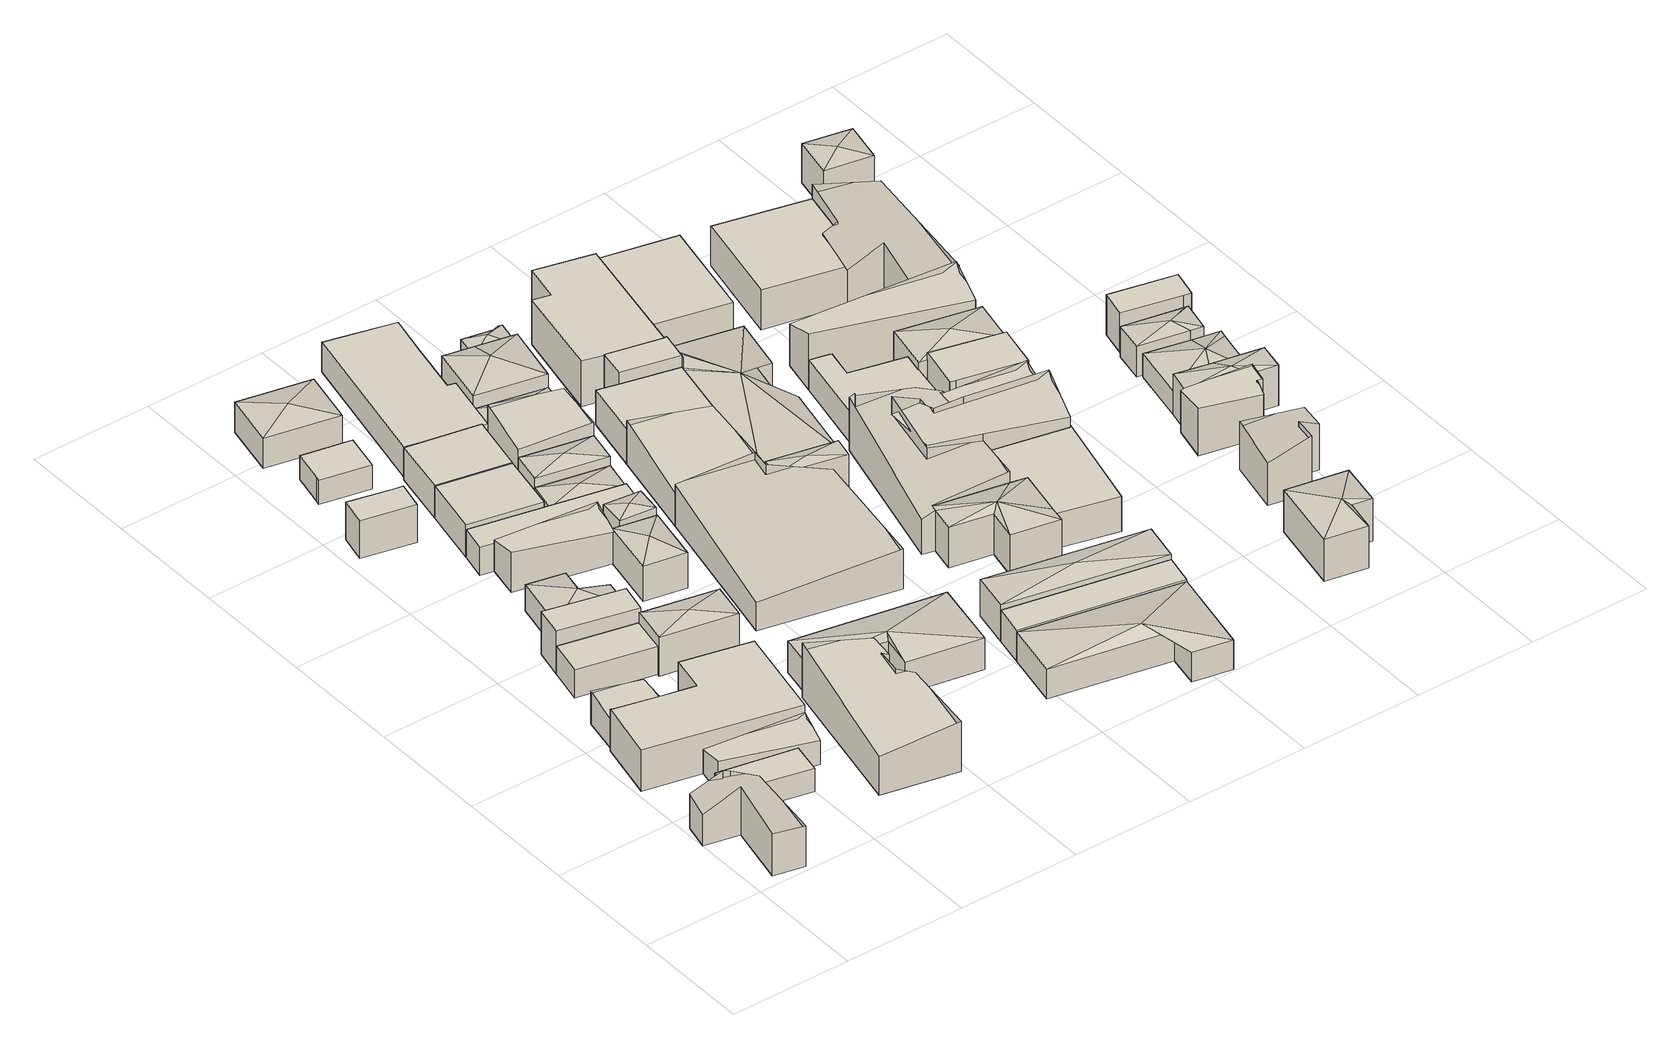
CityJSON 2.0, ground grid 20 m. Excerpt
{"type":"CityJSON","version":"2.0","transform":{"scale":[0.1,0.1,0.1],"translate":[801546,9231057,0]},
"CityObjects":{
"building1":{"type":"Building","attributes":{"Building Type":"Residential","Roof Shape":"gable","Roof Material":"Clay Tile Shingle","Roof Material Code":3,"Roof Direction":"west","Building Height":5.54,"Roof Slope":29.1,"Footprint Area":102.16,"Solar PV Capacity Low":12.79,"Solar PV Capacity High":16.8,"Solar Annual Energy Low":18444,"Solar Annual Energy High":24308,"Suitable PV Area":76.37},"geometry":[{"type":"MultiSurface","lod":"2.2","boundaries":[[[0,1,2,3,4,5,6,7,8,9]],[[9,8,10,11]],[[8,7,12,10]],[[7,6,13,12]],[[6,5,14,13]],[[5,4,15,14]],[[4,3,16,15]],[[3,2,17,16]],[[2,1,18,17]],[[1,0,19,18]],[[0,9,11,19]],[[11,10,12,13,14,15,16,17,18,19]]]}]},
"building2":{"type":"Building","attributes":{"Building Type":"Residential","Roof Shape":"flat","Roof Material":"Clay Tile Shingle","Roof Material Code":3,"Roof Direction":"west","Building Height":4.11,"Roof Slope":5.4,"Footprint Area":66.07,"Solar PV Capacity Low":8.27,"Solar PV Capacity High":10.86,"Solar Annual Energy Low":11928,"Solar Annual Energy High":15720,"Suitable PV Area":49.39},"geometry":[{"type":"MultiSurface","lod":"2.2","boundaries":[[[0,20,9,21,22,23]],[[23,22,24,25]],[[22,21,26,24]],[[21,9,27,26]],[[9,20,28,27]],[[20,0,29,28]],[[0,23,25,29]],[[25,24,26,27,28,29]]]}]},
"building3":{"type":"Building","attributes":{"Building Type":"Residential","Roof Shape":"gable","Roof Material":"Clay Tile Shingle","Roof Material Code":3,"Roof Direction":"west","Building Height":5.12,"Roof Slope":31.9,"Footprint Area":54.57,"Solar PV Capacity Low":6.83,"Solar PV Capacity High":8.97,"Solar Annual Energy Low":9852,"Solar Annual Energy High":12985,"Suitable PV Area":40.79},"geometry":[{"type":"MultiSurface","lod":"2.2","boundaries":[[[30,31,32,33]],[[33,32,34,35]],[[32,31,36,34]],[[31,30,37,36]],[[30,33,35,37]],[[35,34,36,37]]]}]},
"building4":{"type":"Building","attributes":{"Building Type":"Residential","Roof Shape":"gable","Roof Material":"Concrete Glazed Tile","Roof Material Code":1,"Roof Direction":"west","Building Height":4.16,"Roof Slope":25.9,"Footprint Area":78.33,"Solar PV Capacity Low":9.81,"Solar PV Capacity High":12.88,"Solar Annual Energy Low":14143,"Solar Annual Energy High":18639,"Suitable PV Area":58.55},"geometry":[{"type":"MultiSurface","lod":"2.2","boundaries":[[[38,39,40,41]],[[41,40,42,43]],[[40,39,44,42]],[[39,38,45,44]],[[38,41,43,45]],[[43,42,44,45]]]}]},
"building5":{"type":"Building","attributes":{"Building Type":"Residential","Roof Shape":"shed","Roof Material":"Concrete Glazed Tile","Roof Material Code":1,"Roof Direction":"west","Building Height":6.84,"Roof Slope":14,"Footprint Area":328,"Solar PV Capacity Low":41.07,"Solar PV Capacity High":53.94,"Solar Annual Energy Low":59219,"Solar Annual Energy High":78046,"Suitable PV Area":245.18},"geometry":[{"type":"MultiSurface","lod":"2.2","boundaries":[[[46,47,31,30,48,49,41,50]],[[50,41,51,52]],[[41,49,53,51]],[[49,48,54,53]],[[48,30,55,54]],[[30,31,56,55]],[[31,47,57,56]],[[47,46,58,57]],[[46,50,52,58]],[[52,51,53,54,55,56,57,58]]]}]},
"building6":{"type":"Building","attributes":{"Building Type":"Residential","Roof Shape":"flat","Roof Material":"Concrete Glazed Tile","Roof Material Code":1,"Roof Direction":"west","Building Height":4.93,"Roof Slope":8.8,"Footprint Area":78.24,"Solar PV Capacity Low":9.8,"Solar PV Capacity High":12.87,"Solar Annual Energy Low":14127,"Solar Annual Energy High":18618,"Suitable PV Area":58.49},"geometry":[{"type":"MultiSurface","lod":"2.2","boundaries":[[[59,60,61,62]],[[62,61,63,64]],[[61,60,65,63]],[[60,59,66,65]],[[59,62,64,66]],[[64,63,65,66]]]}]},
"building7":{"type":"Building","attributes":{"Building Type":"Residential","Roof Shape":"shed","Roof Material":"Concrete Glazed Tile","Roof Material Code":1,"Roof Direction":"west","Building Height":7.43,"Roof Slope":11.7,"Footprint Area":64.21,"Solar PV Capacity Low":8.04,"Solar PV Capacity High":10.56,"Solar Annual Energy Low":11592,"Solar Annual Energy High":15277,"Suitable PV Area":47.99},"geometry":[{"type":"MultiSurface","lod":"2.2","boundaries":[[[67,59,62,68]],[[68,62,69,70]],[[62,59,71,69]],[[59,67,72,71]],[[67,68,70,72]],[[70,69,71,72]]]}]},
"building8":{"type":"Building","attributes":{"Building Type":"Residential","Roof Shape":"flat","Roof Material":"Concrete Glazed Tile","Roof Material Code":1,"Roof Direction":"west","Building Height":6.6,"Roof Slope":9,"Footprint Area":41.6,"Solar PV Capacity Low":5.21,"Solar PV Capacity High":6.84,"Solar Annual Energy Low":7511,"Solar Annual Energy High":9899,"Suitable PV Area":31.1},"geometry":[{"type":"MultiSurface","lod":"2.2","boundaries":[[[73,74,75,76,77]],[[77,76,78,79]],[[76,75,80,78]],[[75,74,81,80]],[[74,73,82,81]],[[73,77,79,82]],[[79,78,80,81,82]]]}]},
"building9":{"type":"Building","attributes":{"Building Type":"Residential","Roof Shape":"hip","Roof Material":"Concrete Glazed Tile","Roof Material Code":1,"Roof Direction":"west","Building Height":4.58,"Roof Slope":22.4,"Footprint Area":85.05,"Solar PV Capacity Low":10.65,"Solar PV Capacity High":13.99,"Solar Annual Energy Low":15355,"Solar Annual Energy High":20237,"Suitable PV Area":63.58},"geometry":[{"type":"MultiSurface","lod":"2.2","boundaries":[[[83,84,85,86,68,87]],[[87,68,88,89]],[[68,86,90,88]],[[86,85,91,90]],[[85,84,92,91]],[[84,83,93,92]],[[83,87,89,93]],[[89,88,94]],[[88,90,94]],[[90,91,94]],[[91,92,94]],[[92,93,94]],[[93,89,94]]]}]},
"building10":{"type":"Building","attributes":{"Building Type":"Residential","Roof Shape":"gable","Roof Material":"Concrete Glazed Tile","Roof Material Code":1,"Roof Direction":"west","Building Height":6.81,"Roof Slope":31.2,"Footprint Area":290.44,"Solar PV Capacity Low":36.36,"Solar PV Capacity High":47.76,"Solar Annual Energy Low":52436,"Solar Annual Energy High":69107,"Suitable PV Area":217.1},"geometry":[{"type":"MultiSurface","lod":"2.2","boundaries":[[[95,96,97,98,99,100,101,102]],[[102,101,103,104]],[[101,100,105,103]],[[100,99,106,105]],[[99,98,107,106]],[[98,97,108,107]],[[97,96,109,108]],[[96,95,110,109]],[[95,102,104,110]],[[104,103,105,106,107,108,109,110]]]}]},
"building11":{"type":"Building","attributes":{"Building Type":"Residential","Roof Shape":"hip","Roof Material":"Concrete Glazed Tile","Roof Material Code":1,"Roof Direction":"west","Building Height":6.78,"Roof Slope":20.5,"Footprint Area":78.21,"Solar PV Capacity Low":9.79,"Solar PV Capacity High":12.86,"Solar Annual Energy Low":14120,"Solar Annual Energy High":18609,"Suitable PV Area":58.46},"geometry":[{"type":"MultiSurface","lod":"2.2","boundaries":[[[111,112,113,114]],[[114,113,115,116]],[[113,112,117,115]],[[112,111,118,117]],[[111,114,116,118]],[[116,115,119]],[[115,117,119]],[[117,118,119]],[[118,116,119]]]}]},
"building12":{"type":"Building","attributes":{"Building Type":"Residential","Roof Shape":"flat","Roof Material":"Clay Tile Shingle","Roof Material Code":3,"Roof Direction":"west","Building Height":4.18,"Roof Slope":12.6,"Footprint Area":51.83,"Solar PV Capacity Low":6.49,"Solar PV Capacity High":8.52,"Solar Annual Energy Low":9357,"Solar Annual Energy High":12332,"Suitable PV Area":38.74},"geometry":[{"type":"MultiSurface","lod":"2.2","boundaries":[[[120,121,122,123,124]],[[124,123,125,126]],[[123,122,127,125]],[[122,121,128,127]],[[121,120,129,128]],[[120,124,126,129]],[[126,125,127,128,129]]]}]},
"building13":{"type":"Building","attributes":{"Building Type":"Residential","Roof Shape":"gable","Roof Material":"Concrete Glazed Tile","Roof Material Code":1,"Roof Direction":"west","Building Height":5.52,"Roof Slope":25.7,"Footprint Area":85.51,"Solar PV Capacity Low":10.71,"Solar PV Capacity High":14.06,"Solar Annual Energy Low":15439,"Solar Annual Energy High":20347,"Suitable PV Area":63.92},"geometry":[{"type":"MultiSurface","lod":"2.2","boundaries":[[[130,131,132,133]],[[133,132,134,135]],[[132,131,136,134]],[[131,130,137,136]],[[130,133,135,137]],[[135,134,136,137]]]}]},
"building14":{"type":"Building","attributes":{"Building Type":"Residential","Roof Shape":"hip","Roof Material":"Concrete Glazed Tile","Roof Material Code":1,"Roof Direction":"west","Building Height":5.29,"Roof Slope":22.6,"Footprint Area":112.21,"Solar PV Capacity Low":14.05,"Solar PV Capacity High":18.45,"Solar Annual Energy Low":20258,"Solar Annual Energy High":26699,"Suitable PV Area":83.88},"geometry":[{"type":"MultiSurface","lod":"2.2","boundaries":[[[138,139,140,141]],[[141,140,142,143]],[[140,139,144,142]],[[139,138,145,144]],[[138,141,143,145]],[[143,142,146]],[[142,144,146]],[[144,145,146]],[[145,143,146]]]}]},
"building15":{"type":"Building","attributes":{"Building Type":"Residential","Roof Shape":"flat","Roof Material":"Concrete Glazed Tile","Roof Material Code":1,"Roof Direction":"west","Building Height":5.61,"Roof Slope":6,"Footprint Area":120,"Solar PV Capacity Low":15.02,"Solar PV Capacity High":19.73,"Solar Annual Energy Low":21665,"Solar Annual Energy High":28553,"Suitable PV Area":89.7},"geometry":[{"type":"MultiSurface","lod":"2.2","boundaries":[[[147,148,149,150]],[[150,149,151,152]],[[149,148,153,151]],[[148,147,154,153]],[[147,150,152,154]],[[152,151,153,154]]]}]},
"building16":{"type":"Building","attributes":{"Building Type":"Residential","Roof Shape":"flat","Roof Material":"Concrete Glazed Tile","Roof Material Code":1,"Roof Direction":"west","Building Height":4.85,"Roof Slope":11,"Footprint Area":112.65,"Solar PV Capacity Low":14.1,"Solar PV Capacity High":18.52,"Solar Annual Energy Low":20338,"Solar Annual Energy High":26803,"Suitable PV Area":84.2},"geometry":[{"type":"MultiSurface","lod":"2.2","boundaries":[[[155,156,157,158]],[[158,157,159,160]],[[157,156,161,159]],[[156,155,162,161]],[[155,158,160,162]],[[160,159,161,162]]]}]},
"building17":{"type":"Building","attributes":{"Building Type":"Residential","Roof Shape":"hip","Roof Material":"Concrete Glazed Tile","Roof Material Code":1,"Roof Direction":"west","Building Height":6.17,"Roof Slope":25.4,"Footprint Area":67.23,"Solar PV Capacity Low":8.42,"Solar PV Capacity High":11.06,"Solar Annual Energy Low":12139,"Solar Annual Energy High":15998,"Suitable PV Area":50.26},"geometry":[{"type":"MultiSurface","lod":"2.2","boundaries":[[[163,164,165,166]],[[166,165,167,168]],[[165,164,169,167]],[[164,163,170,169]],[[163,166,168,170]],[[168,167,171]],[[167,169,171]],[[169,170,171]],[[170,168,171]]]}]},
"building18":{"type":"Building","attributes":{"Building Type":"Residential","Roof Shape":"flat","Roof Material":"Concrete Glazed Tile","Roof Material Code":1,"Roof Direction":"west","Building Height":5.72,"Roof Slope":6.6,"Footprint Area":118.26,"Solar PV Capacity Low":14.81,"Solar PV Capacity High":19.45,"Solar Annual Energy Low":21352,"Solar Annual Energy High":28140,"Suitable PV Area":88.4},"geometry":[{"type":"MultiSurface","lod":"2.2","boundaries":[[[172,147,150,173]],[[173,150,174,175]],[[150,147,176,174]],[[147,172,177,176]],[[172,173,175,177]],[[175,174,176,177]]]}]},
"building19":{"type":"Building","attributes":{"Building Type":"Residential","Roof Shape":"hip","Roof Material":"Clay Tile Shingle","Roof Material Code":3,"Roof Direction":"west","Building Height":5.52,"Roof Slope":25.8,"Footprint Area":225.41,"Solar PV Capacity Low":28.22,"Solar PV Capacity High":37.07,"Solar Annual Energy Low":40697,"Solar Annual Energy High":53635,"Suitable PV Area":168.5},"geometry":[{"type":"MultiSurface","lod":"2.2","boundaries":[[[178,179,180,181,182,183]],[[183,182,184,185]],[[182,181,186,184]],[[181,180,187,186]],[[180,179,188,187]],[[179,178,189,188]],[[178,183,185,189]],[[185,184,190]],[[184,186,190]],[[186,187,190]],[[187,188,190]],[[188,189,190]],[[189,185,190]]]}]},
"building20":{"type":"Building","attributes":{"Building Type":"Residential","Roof Shape":"hip","Roof Material":"Concrete Glazed Tile","Roof Material Code":1,"Roof Direction":"west","Building Height":7.11,"Roof Slope":28.1,"Footprint Area":26.35,"Solar PV Capacity Low":3.3,"Solar PV Capacity High":4.33,"Solar Annual Energy Low":4758,"Solar Annual Energy High":6270,"Suitable PV Area":19.7},"geometry":[{"type":"MultiSurface","lod":"2.2","boundaries":[[[191,192,193,194]],[[194,193,195,196]],[[193,192,197,195]],[[192,191,198,197]],[[191,194,196,198]],[[196,195,199]],[[195,197,199]],[[197,198,199]],[[198,196,199]]]}]},
"building21":{"type":"Building","attributes":{"Building Type":"Residential","Roof Shape":"hip","Roof Material":"Concrete Glazed Tile","Roof Material Code":1,"Roof Direction":"west","Building Height":4.38,"Roof Slope":26.8,"Footprint Area":60.32,"Solar PV Capacity Low":7.55,"Solar PV Capacity High":9.92,"Solar Annual Energy Low":10890,"Solar Annual Energy High":14352,"Suitable PV Area":45.09},"geometry":[{"type":"MultiSurface","lod":"2.2","boundaries":[[[200,201,158,202]],[[202,158,203,204]],[[158,201,205,203]],[[201,200,206,205]],[[200,202,204,206]],[[204,203,207]],[[203,205,207]],[[205,206,207]],[[206,204,207]]]}]},
"building22":{"type":"Building","attributes":{"Building Type":"Residential","Roof Shape":"hip","Roof Material":"Concrete Glazed Tile","Roof Material Code":1,"Roof Direction":"west","Building Height":5.99,"Roof Slope":25.9,"Footprint Area":61.59,"Solar PV Capacity Low":7.71,"Solar PV Capacity High":10.13,"Solar Annual Energy Low":11120,"Solar Annual Energy High":14655,"Suitable PV Area":46.04},"geometry":[{"type":"MultiSurface","lod":"2.2","boundaries":[[[208,200,202,209]],[[209,202,210,211]],[[202,200,212,210]],[[200,208,213,212]],[[208,209,211,213]],[[211,210,214]],[[210,212,214]],[[212,213,214]],[[213,211,214]]]}]},
"building23":{"type":"Building","attributes":{"Building Type":"Residential","Roof Shape":"shed","Roof Material":"Concrete Glazed Tile","Roof Material Code":1,"Roof Direction":"west","Building Height":4.94,"Roof Slope":11.1,"Footprint Area":323.92,"Solar PV Capacity Low":40.56,"Solar PV Capacity High":53.27,"Solar Annual Energy Low":58481,"Solar Annual Energy High":77073,"Suitable PV Area":242.13},"geometry":[{"type":"MultiSurface","lod":"2.2","boundaries":[[[215,216,217,218,219,220,221,222]],[[222,221,223,224]],[[221,220,225,223]],[[220,219,226,225]],[[219,218,227,226]],[[218,217,228,227]],[[217,216,229,228]],[[216,215,230,229]],[[215,222,224,230]],[[224,223,225,226,227,228,229,230]]]}]},
"building24":{"type":"Building","attributes":{"Building Type":"Residential","Roof Shape":"gable","Roof Material":"Concrete Glazed Tile","Roof Material Code":1,"Roof Direction":"west","Building Height":7.36,"Roof Slope":29,"Footprint Area":114.48,"Solar PV Capacity Low":14.33,"Solar PV Capacity High":18.83,"Solar Annual Energy Low":20669,"Solar Annual Energy High":27240,"Suitable PV Area":85.58},"geometry":[{"type":"MultiSurface","lod":"2.2","boundaries":[[[221,208,209,231]],[[231,209,232,233]],[[209,208,234,232]],[[208,221,235,234]],[[221,231,233,235]],[[233,232,234,235]]]}]},
"building25":{"type":"Building","attributes":{"Building Type":"Residential","Roof Shape":"gable","Roof Material":"Concrete Glazed Tile","Roof Material Code":1,"Roof Direction":"west","Building Height":4.99,"Roof Slope":25.1,"Footprint Area":562.46,"Solar PV Capacity Low":70.42,"Solar PV Capacity High":92.5,"Solar Annual Energy Low":101548,"Solar Annual Energy High":133832,"Suitable PV Area":420.44},"geometry":[{"type":"MultiSurface","lod":"2.2","boundaries":[[[236,237,238,239,240,241]],[[241,240,242,243]],[[240,239,244,242]],[[239,238,245,244]],[[238,237,246,245]],[[237,236,247,246]],[[236,241,243,247]],[[243,242,244,245,246,247]]]}]},
"building26":{"type":"Building","attributes":{"Building Type":"Residential","Roof Shape":"hip","Roof Material":"Concrete Glazed Tile","Roof Material Code":1,"Roof Direction":"west","Building Height":4.22,"Roof Slope":26.5,"Footprint Area":58.2,"Solar PV Capacity Low":7.29,"Solar PV Capacity High":9.57,"Solar Annual Energy Low":10508,"Solar Annual Energy High":13849,"Suitable PV Area":43.51},"geometry":[{"type":"MultiSurface","lod":"2.2","boundaries":[[[248,221,231,249]],[[249,231,250,251]],[[231,221,252,250]],[[221,248,253,252]],[[248,249,251,253]],[[251,250,254]],[[250,252,254]],[[252,253,254]],[[253,251,254]]]}]},
"building27":{"type":"Building","attributes":{"Building Type":"Residential","Roof Shape":"hip","Roof Material":"Concrete Glazed Tile","Roof Material Code":1,"Roof Direction":"west","Building Height":6.53,"Roof Slope":22.3,"Footprint Area":117.72,"Solar PV Capacity Low":14.74,"Solar PV Capacity High":19.36,"Solar Annual Energy Low":21253,"Solar Annual Energy High":28010,"Suitable PV Area":87.99},"geometry":[{"type":"MultiSurface","lod":"2.2","boundaries":[[[255,256,248,249,257]],[[257,249,258,259]],[[249,248,260,258]],[[248,256,261,260]],[[256,255,262,261]],[[255,257,259,262]],[[259,258,263]],[[258,260,263]],[[260,261,263]],[[261,262,263]],[[262,259,263]]]}]},
"building28":{"type":"Building","attributes":{"Building Type":"Residential","Roof Shape":"gable","Roof Material":"Concrete Glazed Tile","Roof Material Code":1,"Roof Direction":"west","Building Height":5.94,"Roof Slope":30.7,"Footprint Area":207.74,"Solar PV Capacity Low":26.01,"Solar PV Capacity High":34.16,"Solar Annual Energy Low":37507,"Solar Annual Energy High":49431,"Suitable PV Area":155.29},"geometry":[{"type":"MultiSurface","lod":"2.2","boundaries":[[[264,238,265,266]],[[266,265,267,268]],[[265,238,269,267]],[[238,264,270,269]],[[264,266,268,270]],[[268,267,269,270]]]}]},
"building29":{"type":"Building","attributes":{"Building Type":"Residential","Roof Shape":"hip","Roof Material":"Concrete Glazed Tile","Roof Material Code":1,"Roof Direction":"west","Building Height":5.21,"Roof Slope":28.3,"Footprint Area":285.5,"Solar PV Capacity Low":35.75,"Solar PV Capacity High":46.95,"Solar Annual Energy Low":51545,"Solar Annual Energy High":67933,"Suitable PV Area":213.41},"geometry":[{"type":"MultiSurface","lod":"2.2","boundaries":[[[271,272,273,274,275,276]],[[276,275,277,278]],[[275,274,279,277]],[[274,273,280,279]],[[273,272,281,280]],[[272,271,282,281]],[[271,276,278,282]],[[278,277,283]],[[277,279,283]],[[279,280,283]],[[280,281,283]],[[281,282,283]],[[282,278,283]]]}]},
"building30":{"type":"Building","attributes":{"Building Type":"Residential","Roof Shape":"hip","Roof Material":"Concrete Glazed Tile","Roof Material Code":1,"Roof Direction":"west","Building Height":4.69,"Roof Slope":24.8,"Footprint Area":29.18,"Solar PV Capacity Low":3.65,"Solar PV Capacity High":4.8,"Solar Annual Energy Low":5269,"Solar Annual Energy High":6944,"Suitable PV Area":21.81},"geometry":[{"type":"MultiSurface","lod":"2.2","boundaries":[[[284,285,286,255,257,287]],[[287,257,288,289]],[[257,255,290,288]],[[255,286,291,290]],[[286,285,292,291]],[[285,284,293,292]],[[284,287,289,293]],[[289,288,294]],[[288,290,294]],[[290,291,294]],[[291,292,294]],[[292,293,294]],[[293,289,294]]]}]},
"building31":{"type":"Building","attributes":{"Building Type":"Residential","Roof Shape":"flat","Roof Material":"Clay Tile Shingle","Roof Material Code":3,"Roof Direction":"west","Building Height":5.51,"Roof Slope":7.9,"Footprint Area":134.61,"Solar PV Capacity Low":16.85,"Solar PV Capacity High":22.14,"Solar Annual Energy Low":24302,"Solar Annual Energy High":32028,"Suitable PV Area":100.62},"geometry":[{"type":"MultiSurface","lod":"2.2","boundaries":[[[295,271,276,296]],[[296,276,297,298]],[[276,271,299,297]],[[271,295,300,299]],[[295,296,298,300]],[[298,297,299,300]]]}]},
"building32":{"type":"Building","attributes":{"Building Type":"Residential","Roof Shape":"shed","Roof Material":"Clay Tile Shingle","Roof Material Code":3,"Roof Direction":"west","Building Height":5.8,"Roof Slope":17.4,"Footprint Area":130.85,"Solar PV Capacity Low":16.38,"Solar PV Capacity High":21.52,"Solar Annual Energy Low":23625,"Solar Annual Energy High":31135,"Suitable PV Area":97.81},"geometry":[{"type":"MultiSurface","lod":"2.2","boundaries":[[[301,302,264,266,303,304]],[[304,303,305,306]],[[303,266,268,305]],[[266,264,307,268]],[[264,302,308,307]],[[302,301,309,308]],[[301,304,306,309]],[[306,305,268,307,308,309]]]}]},
"building33":{"type":"Building","attributes":{"Building Type":"Residential","Roof Shape":"hip","Roof Material":"Concrete Glazed Tile","Roof Material Code":1,"Roof Direction":"west","Building Height":6.91,"Roof Slope":20.3,"Footprint Area":38.74,"Solar PV Capacity Low":4.85,"Solar PV Capacity High":6.37,"Solar Annual Energy Low":6995,"Solar Annual Energy High":9219,"Suitable PV Area":28.96},"geometry":[{"type":"MultiSurface","lod":"2.2","boundaries":[[[310,311,312,313]],[[313,312,314,315]],[[312,311,316,314]],[[311,310,317,316]],[[310,313,315,317]],[[315,314,318]],[[314,316,318]],[[316,317,318]],[[317,315,318]]]}]},
"building34":{"type":"Building","attributes":{"Building Type":"Residential","Roof Shape":"hip","Roof Material":"Concrete Glazed Tile","Roof Material Code":1,"Roof Direction":"west","Building Height":6.38,"Roof Slope":20.6,"Footprint Area":170.53,"Solar PV Capacity Low":21.35,"Solar PV Capacity High":28.04,"Solar Annual Energy Low":30787,"Solar Annual Energy High":40575,"Suitable PV Area":127.47},"geometry":[{"type":"MultiSurface","lod":"2.2","boundaries":[[[319,295,296,320]],[[320,296,321,322]],[[296,295,323,321]],[[295,319,324,323]],[[319,320,322,324]],[[322,321,325]],[[321,323,325]],[[323,324,325]],[[324,322,325]]]}]},
"building35":{"type":"Building","attributes":{"Building Type":"Residential","Roof Shape":"shed","Roof Material":"Clay Tile Shingle","Roof Material Code":3,"Roof Direction":"west","Building Height":7.8,"Roof Slope":13.8,"Footprint Area":45.82,"Solar PV Capacity Low":5.74,"Solar PV Capacity High":7.54,"Solar Annual Energy Low":8273,"Solar Annual Energy High":10903,"Suitable PV Area":34.25},"geometry":[{"type":"MultiSurface","lod":"2.2","boundaries":[[[326,327,328,301,304,303,329]],[[329,303,330,331]],[[303,304,332,330]],[[304,301,333,332]],[[301,328,334,333]],[[328,327,335,334]],[[327,326,336,335]],[[326,329,331,336]],[[331,330,332,333,334,335,336]]]}]},
"building36":{"type":"Building","attributes":{"Building Type":"Residential","Roof Shape":"hip","Roof Material":"Concrete Glazed Tile","Roof Material Code":1,"Roof Direction":"west","Building Height":7.14,"Roof Slope":26.2,"Footprint Area":123.75,"Solar PV Capacity Low":15.49,"Solar PV Capacity High":20.35,"Solar Annual Energy Low":22342,"Solar Annual Energy High":29445,"Suitable PV Area":92.5},"geometry":[{"type":"MultiSurface","lod":"2.2","boundaries":[[[337,338,339,340,341,342,343,344,345]],[[345,344,346,347]],[[344,343,348,346]],[[343,342,349,348]],[[342,341,350,349]],[[341,340,351,350]],[[340,339,352,351]],[[339,338,353,352]],[[338,337,354,353]],[[337,345,347,354]],[[347,346,355]],[[346,348,355]],[[348,349,355]],[[349,350,355]],[[350,351,355]],[[351,352,355]],[[352,353,355]],[[353,354,355]],[[354,347,355]]]}]},
"building37":{"type":"Building","attributes":{"Building Type":"Residential","Roof Shape":"hip","Roof Material":"Concrete Glazed Tile","Roof Material Code":1,"Roof Direction":"west","Building Height":5.57,"Roof Slope":29.5,"Footprint Area":346.85,"Solar PV Capacity Low":43.43,"Solar PV Capacity High":57.04,"Solar Annual Energy Low":62621,"Solar Annual Energy High":82529,"Suitable PV Area":259.27},"geometry":[{"type":"MultiSurface","lod":"2.2","boundaries":[[[356,357,358,359,360,329,304,303,265,313,361]],[[361,313,362,363]],[[313,265,364,362]],[[265,303,365,364]],[[303,304,366,365]],[[304,329,367,366]],[[329,360,368,367]],[[360,359,369,368]],[[359,358,370,369]],[[358,357,371,370]],[[357,356,372,371]],[[356,361,363,372]],[[363,362,373]],[[362,364,373]],[[364,365,373]],[[365,366,373]],[[366,367,373]],[[367,368,373]],[[368,369,373]],[[369,370,373]],[[370,371,373]],[[371,372,373]],[[372,363,373]]]}]},
"building38":{"type":"Building","attributes":{"Building Type":"Residential","Roof Shape":"shed","Roof Material":"Concrete Glazed Tile","Roof Material Code":1,"Roof Direction":"west","Building Height":7.34,"Roof Slope":19.7,"Footprint Area":265.74,"Solar PV Capacity Low":33.27,"Solar PV Capacity High":43.7,"Solar Annual Energy Low":47978,"Solar Annual Energy High":63231,"Suitable PV Area":198.64},"geometry":[{"type":"MultiSurface","lod":"2.2","boundaries":[[[374,375,376,377,328,326,327,378]],[[378,327,379,380]],[[327,326,381,379]],[[326,328,382,381]],[[328,377,383,382]],[[377,376,384,383]],[[376,375,385,384]],[[375,374,386,385]],[[374,378,380,386]],[[380,379,381,382,383,384,385,386]]]}]},
"building39":{"type":"Building","attributes":{"Building Type":"Residential","Roof Shape":"gable","Roof Material":"Concrete Glazed Tile","Roof Material Code":1,"Roof Direction":"west","Building Height":6.11,"Roof Slope":28.5,"Footprint Area":258.38,"Solar PV Capacity Low":32.35,"Solar PV Capacity High":42.49,"Solar Annual Energy Low":46650,"Solar Annual Energy High":61480,"Suitable PV Area":193.14},"geometry":[{"type":"MultiSurface","lod":"2.2","boundaries":[[[387,388,389,339,338,337,390,391,392,393,394,395,396,397,398,399,400]],[[400,399,401,402]],[[399,398,403,401]],[[398,397,404,403]],[[397,396,405,404]],[[396,395,406,405]],[[395,394,407,406]],[[394,393,408,407]],[[393,392,409,408]],[[392,391,410,409]],[[391,390,411,410]],[[390,337,412,411]],[[337,338,413,412]],[[338,339,352,413]],[[339,389,414,352]],[[389,388,415,414]],[[388,387,416,415]],[[387,400,402,416]],[[402,401,403,404,405,406,407,408,409,410,411,412,413,352,414,415,416]]]}]},
"building40":{"type":"Building","attributes":{"Building Type":"Residential","Roof Shape":"flat","Roof Material":"Concrete Glazed Tile","Roof Material Code":1,"Roof Direction":"west","Building Height":6.07,"Roof Slope":7.7,"Footprint Area":208.11,"Solar PV Capacity Low":26.06,"Solar PV Capacity High":34.22,"Solar Annual Energy Low":37573,"Solar Annual Energy High":49518,"Suitable PV Area":155.56},"geometry":[{"type":"MultiSurface","lod":"2.2","boundaries":[[[337,345,344,417,418,419,420,390]],[[390,420,421,422]],[[420,419,423,421]],[[419,418,424,423]],[[418,417,425,424]],[[417,344,426,425]],[[344,345,427,426]],[[345,337,428,427]],[[337,390,422,428]],[[422,421,423,424,425,426,427,428]]]}]},
"building41":{"type":"Building","attributes":{"Building Type":"Residential","Roof Shape":"gable","Roof Material":"Concrete Glazed Tile","Roof Material Code":1,"Roof Direction":"west","Building Height":7.92,"Roof Slope":29.2,"Footprint Area":172.11,"Solar PV Capacity Low":21.55,"Solar PV Capacity High":28.3,"Solar Annual Energy Low":31073,"Solar Annual Energy High":40952,"Suitable PV Area":128.65},"geometry":[{"type":"MultiSurface","lod":"2.2","boundaries":[[[395,394,393,392,391,390,420,419,429,430]],[[430,429,431,432]],[[429,419,433,431]],[[419,420,434,433]],[[420,390,435,434]],[[390,391,436,435]],[[391,392,437,436]],[[392,393,438,437]],[[393,394,439,438]],[[394,395,440,439]],[[395,430,432,440]],[[432,431,433,434,435,436,437,438,439,440]]]}]},
"building42":{"type":"Building","attributes":{"Building Type":"Residential","Roof Shape":"shed","Roof Material":"Concrete Glazed Tile","Roof Material Code":1,"Roof Direction":"west","Building Height":4.89,"Roof Slope":18.8,"Footprint Area":155.8,"Solar PV Capacity Low":19.51,"Solar PV Capacity High":25.62,"Solar Annual Energy Low":28128,"Solar Annual Energy High":37071,"Suitable PV Area":116.46},"geometry":[{"type":"MultiSurface","lod":"2.2","boundaries":[[[441,387,400,399,398,442,443,444,445,446]],[[446,445,447,448]],[[445,444,449,447]],[[444,443,450,449]],[[443,442,451,450]],[[442,398,452,451]],[[398,399,453,452]],[[399,400,454,453]],[[400,387,455,454]],[[387,441,456,455]],[[441,446,448,456]],[[448,447,449,450,451,452,453,454,455,456]]]}]},
"building43":{"type":"Building","attributes":{"Building Type":"Residential","Roof Shape":"shed","Roof Material":"Concrete Glazed Tile","Roof Material Code":1,"Roof Direction":"west","Building Height":6.21,"Roof Slope":10.1,"Footprint Area":220.73,"Solar PV Capacity Low":27.64,"Solar PV Capacity High":36.3,"Solar Annual Energy Low":39850,"Solar Annual Energy High":52520,"Suitable PV Area":164.99},"geometry":[{"type":"MultiSurface","lod":"2.2","boundaries":[[[378,457,458,459]],[[459,458,460,461]],[[458,457,462,460]],[[457,378,463,462]],[[378,459,461,463]],[[461,460,462,463]]]}]},
"building44":{"type":"Building","attributes":{"Building Type":"Residential","Roof Shape":"gable","Roof Material":"Concrete Glazed Tile","Roof Material Code":1,"Roof Direction":"west","Building Height":5.91,"Roof Slope":31.7,"Footprint Area":106.27,"Solar PV Capacity Low":13.31,"Solar PV Capacity High":17.48,"Solar Annual Energy Low":19186,"Solar Annual Energy High":25286,"Suitable PV Area":79.44},"geometry":[{"type":"MultiSurface","lod":"2.2","boundaries":[[[397,396,395,430,429,464,465,466]],[[466,465,467,468]],[[465,464,469,467]],[[464,429,470,469]],[[429,430,471,470]],[[430,395,472,471]],[[395,396,473,472]],[[396,397,474,473]],[[397,466,468,474]],[[468,467,469,470,471,472,473,474]]]}]},
"building45":{"type":"Building","attributes":{"Building Type":"Residential","Roof Shape":"shed","Roof Material":"Concrete Glazed Tile","Roof Material Code":1,"Roof Direction":"west","Building Height":7.13,"Roof Slope":16,"Footprint Area":89.94,"Solar PV Capacity Low":11.26,"Solar PV Capacity High":14.79,"Solar Annual Energy Low":16237,"Solar Annual Energy High":21399,"Suitable PV Area":67.23},"geometry":[{"type":"MultiSurface","lod":"2.2","boundaries":[[[475,476,477,478,479,480]],[[480,479,481,482]],[[479,478,483,481]],[[478,477,484,483]],[[477,476,485,484]],[[476,475,486,485]],[[475,480,482,486]],[[482,481,483,484,485,486]]]}]},
"building46":{"type":"Building","attributes":{"Building Type":"Residential","Roof Shape":"gable","Roof Material":"Clay Tile Shingle","Roof Material Code":3,"Roof Direction":"west","Building Height":7.26,"Roof Slope":27.6,"Footprint Area":157.23,"Solar PV Capacity Low":19.69,"Solar PV Capacity High":25.86,"Solar Annual Energy Low":28386,"Solar Annual Energy High":37410,"Suitable PV Area":117.53},"geometry":[{"type":"MultiSurface","lod":"2.2","boundaries":[[[487,441,488,489]],[[489,488,490,491]],[[488,441,492,490]],[[441,487,493,492]],[[487,489,491,493]],[[491,490,492,493]]]}]},
"building47":{"type":"Building","attributes":{"Building Type":"Residential","Roof Shape":"hip","Roof Material":"Concrete Glazed Tile","Roof Material Code":1,"Roof Direction":"northwest","Building Height":7.43,"Roof Slope":20.8,"Footprint Area":111.05,"Solar PV Capacity Low":13.9,"Solar PV Capacity High":18.26,"Solar Annual Energy Low":20050,"Solar Annual Energy High":26424,"Suitable PV Area":83.01},"geometry":[{"type":"MultiSurface","lod":"2.2","boundaries":[[[494,495,496,497,498,499]],[[499,498,500,501]],[[498,497,502,500]],[[497,496,503,502]],[[496,495,504,503]],[[495,494,505,504]],[[494,499,501,505]],[[501,500,506]],[[500,502,506]],[[502,503,506]],[[503,504,506]],[[504,505,506]],[[505,501,506]]]}]},
"building48":{"type":"Building","attributes":{"Building Type":"Residential","Roof Shape":"hip","Roof Material":"Concrete Glazed Tile","Roof Material Code":1,"Roof Direction":"west","Building Height":6.18,"Roof Slope":27.5,"Footprint Area":105.17,"Solar PV Capacity Low":13.17,"Solar PV Capacity High":17.29,"Solar Annual Energy Low":18987,"Solar Annual Energy High":25024,"Suitable PV Area":78.61},"geometry":[{"type":"MultiSurface","lod":"2.2","boundaries":[[[480,507,508,442]],[[442,508,509,510]],[[508,507,511,509]],[[507,480,512,511]],[[480,442,510,512]],[[510,509,513]],[[509,511,513]],[[511,512,513]],[[512,510,513]]]}]},
"building49":{"type":"Building","attributes":{"Building Type":"Residential","Roof Shape":"shed","Roof Material":"Concrete Glazed Tile","Roof Material Code":1,"Roof Direction":"west","Building Height":6.58,"Roof Slope":12.1,"Footprint Area":236.44,"Solar PV Capacity Low":29.6,"Solar PV Capacity High":38.88,"Solar Annual Energy Low":42688,"Solar Annual Energy High":56260,"Suitable PV Area":176.74},"geometry":[{"type":"MultiSurface","lod":"2.2","boundaries":[[[514,515,516,517,518,519]],[[519,518,520,521]],[[518,517,522,520]],[[517,516,523,522]],[[516,515,524,523]],[[515,514,525,524]],[[514,519,521,525]],[[521,520,522,523,524,525]]]}]},
"building50":{"type":"Building","attributes":{"Building Type":"Residential","Roof Shape":"gable","Roof Material":"Concrete Glazed Tile","Roof Material Code":1,"Roof Direction":"northwest","Building Height":7.54,"Roof Slope":30.5,"Footprint Area":77.62,"Solar PV Capacity Low":9.72,"Solar PV Capacity High":12.76,"Solar Annual Energy Low":14013,"Solar Annual Energy High":18468,"Suitable PV Area":58.02},"geometry":[{"type":"MultiSurface","lod":"2.2","boundaries":[[[526,527,528,529,530,531]],[[531,530,532,533]],[[530,529,534,532]],[[529,528,535,534]],[[528,527,536,535]],[[527,526,537,536]],[[526,531,533,537]],[[533,532,534,535,536,537]]]}]},
"building51":{"type":"Building","attributes":{"Building Type":"Residential","Roof Shape":"gable","Roof Material":"Concrete Glazed Tile","Roof Material Code":1,"Roof Direction":"northwest","Building Height":7.41,"Roof Slope":25.1,"Footprint Area":62.06,"Solar PV Capacity Low":7.77,"Solar PV Capacity High":10.21,"Solar Annual Energy Low":11204,"Solar Annual Energy High":14766,"Suitable PV Area":46.39},"geometry":[{"type":"MultiSurface","lod":"2.2","boundaries":[[[538,539,540,541,542,543,544,545,546]],[[546,545,547,548]],[[545,544,549,547]],[[544,543,550,549]],[[543,542,551,550]],[[542,541,552,551]],[[541,540,553,552]],[[540,539,554,553]],[[539,538,555,554]],[[538,546,548,555]],[[548,547,549,550,551,552,553,554,555]]]}]},
"building52":{"type":"Building","attributes":{"Building Type":"Residential","Roof Shape":"gable","Roof Material":"Concrete Glazed Tile","Roof Material Code":1,"Roof Direction":"west","Building Height":6.14,"Roof Slope":30,"Footprint Area":258.27,"Solar PV Capacity Low":32.34,"Solar PV Capacity High":42.47,"Solar Annual Energy Low":46629,"Solar Annual Energy High":61454,"Suitable PV Area":193.06},"geometry":[{"type":"MultiSurface","lod":"2.2","boundaries":[[[515,514,519,518,556,557,558,559]],[[559,558,560,561]],[[558,557,562,560]],[[557,556,563,562]],[[556,518,564,563]],[[518,519,565,564]],[[519,514,566,565]],[[514,515,567,566]],[[515,559,561,567]],[[561,560,562,563,564,565,566,567]]]}]},
"building53":{"type":"Building","attributes":{"Building Type":"Residential","Roof Shape":"hip","Roof Material":"Concrete Glazed Tile","Roof Material Code":1,"Roof Direction":"northwest","Building Height":7.06,"Roof Slope":27.4,"Footprint Area":59.91,"Solar PV Capacity Low":7.5,"Solar PV Capacity High":9.85,"Solar Annual Energy Low":10816,"Solar Annual Energy High":14254,"Suitable PV Area":44.78},"geometry":[{"type":"MultiSurface","lod":"2.2","boundaries":[[[568,538,546,545,569,570,571]],[[571,570,572,573]],[[570,569,574,572]],[[569,545,575,574]],[[545,546,576,575]],[[546,538,577,576]],[[538,568,578,577]],[[568,571,573,578]],[[573,572,579]],[[572,574,579]],[[574,575,579]],[[575,576,579]],[[576,577,579]],[[577,578,579]],[[578,573,579]]]}]},
"building54":{"type":"Building","attributes":{"Building Type":"Residential","Roof Shape":"hip","Roof Material":"Concrete Glazed Tile","Roof Material Code":1,"Roof Direction":"northwest","Building Height":4.14,"Roof Slope":29.9,"Footprint Area":114.96,"Solar PV Capacity Low":14.39,"Solar PV Capacity High":18.91,"Solar Annual Energy Low":20756,"Solar Annual Energy High":27354,"Suitable PV Area":85.93},"geometry":[{"type":"MultiSurface","lod":"2.2","boundaries":[[[580,581,568,571,582,583,584]],[[584,583,585,586]],[[583,582,587,585]],[[582,571,588,587]],[[571,568,589,588]],[[568,581,590,589]],[[581,580,591,590]],[[580,584,586,591]],[[586,585,592]],[[585,587,592]],[[587,588,592]],[[588,589,592]],[[589,590,592]],[[590,591,592]],[[591,586,592]]]}]},
"building55":{"type":"Building","attributes":{"Building Type":"Residential","Roof Shape":"hip","Roof Material":"Concrete Glazed Tile","Roof Material Code":1,"Roof Direction":"northwest","Building Height":5.38,"Roof Slope":26.3,"Footprint Area":52.97,"Solar PV Capacity Low":6.63,"Solar PV Capacity High":8.71,"Solar Annual Energy Low":9563,"Solar Annual Energy High":12603,"Suitable PV Area":39.59},"geometry":[{"type":"MultiSurface","lod":"2.2","boundaries":[[[593,594,595,596,597,598]],[[598,597,599,600]],[[597,596,601,599]],[[596,595,602,601]],[[595,594,603,602]],[[594,593,604,603]],[[593,598,600,604]],[[600,599,605]],[[599,601,605]],[[601,602,605]],[[602,603,605]],[[603,604,605]],[[604,600,605]]]}]},
"building56":{"type":"Building","attributes":{"Building Type":"Residential","Roof Shape":"shed","Roof Material":"Concrete Glazed Tile","Roof Material Code":1,"Roof Direction":"northwest","Building Height":6.83,"Roof Slope":14.1,"Footprint Area":49.82,"Solar PV Capacity Low":6.24,"Solar PV Capacity High":8.19,"Solar Annual Energy Low":8995,"Solar Annual Energy High":11855,"Suitable PV Area":37.24},"geometry":[{"type":"MultiSurface","lod":"2.2","boundaries":[[[606,607,608,609,610,611,612,613]],[[613,612,614,615]],[[612,611,616,614]],[[611,610,617,616]],[[610,609,618,617]],[[609,608,619,618]],[[608,607,620,619]],[[607,606,621,620]],[[606,613,615,621]],[[615,614,616,617,618,619,620,621]]]}]},
"building57":{"type":"Building","attributes":{"Building Type":"Residential","Roof Shape":"hip","Roof Material":"Concrete Aluminum Tile","Roof Material Code":2,"Roof Direction":"west","Building Height":6.89,"Roof Slope":21.1,"Footprint Area":54.03,"Solar PV Capacity Low":6.76,"Solar PV Capacity High":8.89,"Solar Annual Energy Low":9755,"Solar Annual Energy High":12856,"Suitable PV Area":40.39},"geometry":[{"type":"MultiSurface","lod":"2.2","boundaries":[[[622,623,624,625]],[[625,624,626,627]],[[624,623,628,626]],[[623,622,629,628]],[[622,625,627,629]],[[627,626,630]],[[626,628,630]],[[628,629,630]],[[629,627,630]]]}]}
},
"vertices":[
[73,164,0],[61,166,0],[60,164,0],[11,175,0],[1,132,0],[58,120,0],[36,19,0],[86,8,0],[107,107,0],[117,154,0],[107,107,60],[117,154,55],[86,8,71],[36,19,73],[58,120,84],[1,132,55],[11,175,60],[60,164,84],[61,166,84],[73,164,78],
[118,154,0],[200,136,0],[210,187,0],[83,212,0],[210,187,41],[83,212,41],[200,136,41],[117,154,41],[118,154,41],[73,164,41],
[34,382,0],[113,365,0],[127,432,0],[47,448,0],[127,432,51],[47,448,58],[113,365,58],[34,382,51],
[102,263,0],[91,214,0],[244,181,0],[255,230,0],[244,181,42],[255,230,56],[91,214,56],[102,263,42],
[174,414,0],[161,355,0],[31,383,0],[9,283,0],[289,390,0],[255,230,69],[289,390,68],[9,283,73],[31,383,73],[34,382,73],[113,365,71],[161,355,71],[174,414,70],
[78,568,0],[65,509,0],[193,481,0],[205,540,0],[193,481,49],[205,540,49],[65,509,49],[78,568,49],
[89,616,0],[216,588,0],[205,540,74],[216,588,74],[78,568,76],[89,616,76],
[107,973,0],[33,990,0],[22,944,0],[108,925,0],[119,971,0],[108,925,66],[119,971,66],[22,944,66],[33,990,66],[107,973,66],
[183,646,0],[193,696,0],[132,709,0],[111,611,0],[226,637,0],[216,588,46],[226,637,46],[111,611,46],[132,709,46],[193,696,46],[183,646,46],[177,648,55],
[392,201,0],[402,247,0],[414,245,0],[425,295,0],[317,317,0],[266,75,0],[390,49,0],[421,195,0],[390,49,87],[421,195,70],[266,75,68],[317,317,96],[425,295,68],[414,245,74],[402,247,81],[392,201,86],
[201,539,0],[189,477,0],[311,453,0],[323,514,0],[311,453,68],[323,514,68],[189,477,68],[201,539,68],[256,496,74],
[133,1060,0],[146,1122,0],[66,1138,0],[54,1084,0],[52,1077,0],[54,1084,42],[52,1077,42],[66,1138,42],[146,1122,42],[133,1060,42],
[153,807,0],[142,754,0],[296,720,0],[307,773,0],[296,720,55],[307,773,70],[142,754,70],[153,807,55],
[60,1279,0],[41,1189,0],[160,1164,0],[179,1254,0],[160,1164,53],[179,1254,53],[41,1189,53],[60,1279,53],[110,1222,62],
[161,954,0],[141,857,0],[260,833,0],[279,930,0],[260,833,56],[279,930,56],[141,857,56],[161,954,56],
[141,856,0],[131,812,0],[372,759,0],[382,804,0],[372,759,49],[382,804,49],[131,812,49],[141,856,49],
[294,721,0],[275,626,0],[343,613,0],[362,707,0],[343,613,62],[362,707,62],[275,626,62],[294,721,62],[318,667,70],
[180,1049,0],[299,1026,0],[279,930,57],[299,1026,57],[161,954,57],[180,1049,57],
[336,375,0],[324,313,0],[446,289,0],[436,237,0],[558,214,0],[580,329,0],[558,214,55],[580,329,55],[436,237,55],[446,289,55],[324,313,55],[336,375,55],[447,293,70],
[310,763,0],[305,719,0],[364,712,0],[370,756,0],[364,712,71],[370,756,71],[305,719,71],[310,763,71],[337,738,76],
[279,879,0],[268,829,0],[393,855,0],[382,804,44],[393,855,44],[268,829,44],[279,879,44],[330,842,51],
[290,931,0],[404,907,0],[393,855,60],[404,907,60],[279,879,60],[290,931,60],[341,893,67],
[320,1133,0],[338,1219,0],[354,1289,0],[354,1290,0],[240,1315,0],[184,1055,0],[311,1028,0],[333,1130,0],[311,1028,50],[333,1130,50],[184,1055,53],[240,1315,52],[354,1290,49],[354,1289,49],[338,1219,50],[320,1133,50],
[425,1003,0],[404,907,83],[425,1003,74],[290,931,74],[311,1028,83],
[527,675,0],[534,709,0],[415,735,0],[359,477,0],[580,429,0],[629,653,0],[580,429,70],[629,653,50],[359,477,50],[415,735,74],[534,709,90],[527,675,93],
[322,1076,0],[435,1052,0],[425,1003,42],[435,1052,42],[311,1028,42],[322,1076,42],[373,1040,49],
[392,1165,0],[343,1175,0],[457,1151,0],[435,1052,65],[457,1151,65],[322,1076,65],[343,1175,65],[392,1165,65],[390,1124,75],
[448,889,0],[543,707,0],[577,861,0],[543,707,77],[577,861,59],[415,735,59],[448,889,77],
[604,201,0],[585,108,0],[779,69,0],[769,16,0],[832,3,0],[862,149,0],[832,3,52],[862,149,52],[769,16,52],[779,69,52],[585,108,52],[604,201,52],[739,91,71],
[461,1200,0],[460,1196,0],[401,1207,0],[467,1199,0],[457,1151,47],[467,1199,47],[392,1165,47],[401,1207,47],[460,1196,47],[461,1200,47],[434,1189,52],
[614,251,0],[873,199,0],[862,149,55],[873,199,55],[604,201,55],[614,251,55],
[504,979,0],[469,987,0],[597,954,0],[598,959,0],[597,954,58],[598,959,58],[448,889,62],[469,987,61],[504,979,60],
[550,706,0],[543,672,0],[652,648,0],[660,682,0],[652,648,69],[660,682,69],[543,672,69],[550,706,69],[601,677,73],
[627,315,0],[886,262,0],[873,199,64],[886,262,64],[614,251,64],[627,315,64],[750,257,72],
[605,1007,0],[605,1006,0],[513,1025,0],[608,1006,0],[597,954,78],[608,1006,78],[598,959,78],[504,979,80],[513,1025,80],[605,1006,78],[605,1007,78],
[789,458,0],[670,482,0],[668,471,0],[659,428,0],[728,415,0],[717,363,0],[795,347,0],[800,374,0],[816,453,0],[800,374,71],[816,453,71],[795,347,71],[717,363,71],[728,415,71],[659,428,71],[668,471,71],[670,482,71],[789,458,71],[738,421,84],
[663,813,0],[682,897,0],[705,892,0],[725,983,0],[609,1009,0],[687,808,0],[660,682,56],[687,808,56],[543,707,56],[597,954,56],[598,959,56],[608,1006,56],[609,1009,56],[725,983,56],[705,892,56],[682,897,56],[663,813,56],[643,883,73],
[552,1242,0],[539,1181,0],[510,1187,0],[478,1032,0],[649,1222,0],[605,1006,75],[649,1222,73],[605,1007,75],[513,1025,78],[478,1032,80],[510,1187,78],[539,1181,77],[552,1242,77],
[721,724,0],[713,726,0],[648,476,0],[810,546,0],[724,564,0],[747,674,0],[790,665,0],[781,622,0],[826,613,0],[842,689,0],[849,688,0],[850,692,0],[809,701,0],[720,720,0],[809,701,81],[720,720,97],[850,692,61],[849,688,62],[842,689,65],[826,613,73],[781,622,95],[790,665,91],[747,674,110],[724,564,98],[810,546,81],[789,458,91],[670,482,72],[648,476,61],[713,726,93],[721,724,97],
[901,349,0],[947,534,0],[944,535,0],[941,518,0],[941,518,61],[810,546,61],[944,535,61],[947,534,61],[901,349,61],[800,374,61],[816,453,61],[789,458,61],
[955,585,0],[955,586,0],[955,585,113],[955,586,113],[944,535,88],[941,518,79],[810,546,93],[724,564,102],[747,674,79],[790,665,84],[781,622,105],[826,613,110],
[752,870,0],[863,763,0],[862,764,0],[869,796,0],[777,815,0],[787,863,0],[777,815,52],[787,863,52],[869,796,49],[862,764,49],[863,763,49],[850,692,50],[809,701,51],[720,720,54],[721,724,54],[752,870,53],
[615,1054,0],[741,1028,0],[776,1196,0],[741,1028,63],[776,1196,62],[615,1054,65],[649,1222,64],
[959,584,0],[975,662,0],[901,677,0],[975,662,74],[901,677,66],[959,584,59],[955,585,60],[955,586,60],[826,613,75],[842,689,59],[849,688,60],
[876,761,0],[861,689,0],[861,688,0],[870,686,0],[979,663,0],[995,735,0],[979,663,72],[995,735,71],[870,686,74],[861,688,74],[861,689,74],[876,761,74],
[765,930,0],[1004,817,0],[1016,877,0],[1004,817,73],[1016,877,98],[752,870,98],[765,930,73],
[1165,119,0],[1178,191,0],[1079,210,0],[1055,86,0],[1123,73,0],[1133,125,0],[1123,73,74],[1133,125,74],[1055,86,74],[1079,210,74],[1178,191,74],[1165,119,74],[1122,134,84],
[1011,811,0],[878,840,0],[878,840,62],[863,763,62],[1011,811,62],[995,735,62],[937,788,72],
[953,1066,0],[970,1146,0],[817,1179,0],[783,1019,0],[913,992,0],[930,1070,0],[913,992,67],[930,1070,67],[783,1019,70],[817,1179,69],[970,1146,66],[953,1066,66],
[1205,293,0],[1215,341,0],[1117,361,0],[1098,272,0],[1165,258,0],[1174,300,0],[1165,258,99],[1174,300,95],[1098,272,75],[1117,361,84],[1215,341,75],[1205,293,80],
[1111,477,0],[1104,478,0],[1091,421,0],[1189,400,0],[1194,419,0],[1194,422,0],[1203,420,0],[1210,452,0],[1211,455,0],[1210,452,85],[1211,455,84],[1203,420,83],[1194,422,83],[1194,419,82],[1189,400,74],[1091,421,83],[1104,478,74],[1111,477,75],
[968,980,0],[949,891,0],[1021,876,0],[1074,1125,0],[1021,876,89],[1074,1125,61],[949,891,80],[968,980,90],[913,992,61],[930,1070,70],[953,1066,82],[970,1146,91],
[1120,517,0],[1249,444,0],[1258,488,0],[1180,504,0],[1258,488,71],[1180,504,71],[1249,444,71],[1210,452,71],[1211,455,71],[1111,477,71],[1120,517,71],[1191,477,77],
[1212,595,0],[1139,611,0],[1237,492,0],[1254,573,0],[1257,586,0],[1254,573,41],[1257,586,41],[1237,492,41],[1180,504,41],[1120,517,41],[1139,611,41],[1212,595,41],[1207,556,52],
[1240,646,0],[1142,666,0],[1132,616,0],[1214,599,0],[1234,595,0],[1245,645,0],[1234,595,54],[1245,645,54],[1214,599,54],[1132,616,54],[1142,666,54],[1240,646,54],[1201,628,60],
[1158,719,0],[1157,716,0],[1148,675,0],[1244,654,0],[1256,652,0],[1265,692,0],[1265,693,0],[1266,696,0],[1265,693,69],[1266,696,69],[1265,692,69],[1256,652,68],[1244,654,68],[1148,675,69],[1157,716,70],[1158,719,70],
[1033,1252,0],[1019,1184,0],[1096,1169,0],[1110,1236,0],[1096,1169,69],[1110,1236,69],[1019,1184,69],[1033,1252,69],[1064,1210,75]
]}
